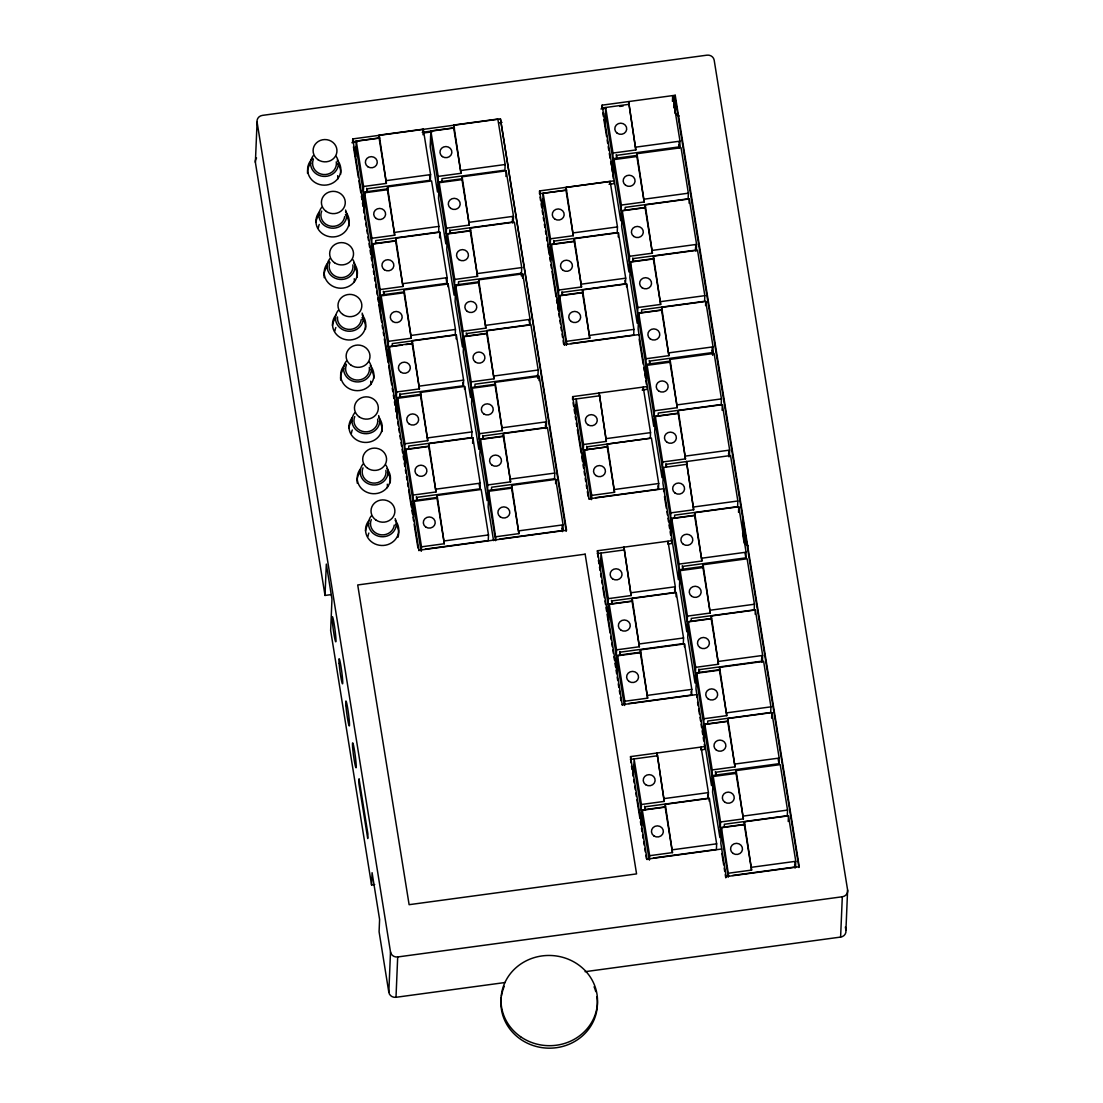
<?xml version="1.0" encoding="UTF-8"?>
<svg xmlns="http://www.w3.org/2000/svg" width="1103" height="1103" viewBox="0 0 1103 1103"><rect width="100%" height="100%" fill="white"/><g stroke="black" fill="none" stroke-linecap="round" stroke-linejoin="round"><path stroke-width="1.5" d="M331.258 594.6L325.013 595.441L255.386 162.375L257.082 122.088A6.315 5.901 2.4 0 1 262.39 115.388L706.995 55.164A6.315 5.901 2.4 0 1 714.179 60.169L847.614 890.08L845.918 930.394A6.315 5.901 2.4 0 1 840.61 937.081L585.086 971.688M325.013 595.441L326.323 564.088L331.962 599.15L330.652 630.502L371.573 885.006L374.689 884.592M418.864 550.259L566.57 530.253L500.445 118.917L352.739 138.923L352.615 141.749L379.79 138.068M355.607 156.695L356.269 141.032L379.087 137.944L379.198 135.117L423.262 129.161L430.57 174.619L430.335 180.258L367.396 188.792L367.271 191.605L366.734 188.241M362.915 202.166L363.576 186.49L356.269 141.032M363.935 208.481L364.597 192.804L387.401 189.716L387.525 186.903L431.576 180.933L438.897 226.391L438.649 232.044L375.723 240.564L375.599 243.391M371.242 253.938L371.904 238.276L364.597 192.804M372.18 259.757L372.842 244.08L395.646 240.992L395.77 238.165L439.821 232.209L447.129 277.666L446.894 283.319L383.954 291.84L383.844 294.666L383.306 291.289M379.487 305.214L380.149 289.551L372.842 244.08M380.507 311.529L381.155 295.866L403.974 292.778L404.098 289.951L448.149 283.981L455.456 329.452L455.222 335.091L392.282 343.612L392.172 346.439M363.576 186.49L386.395 183.401L379.198 135.117M387.815 356.986L388.463 341.323L381.155 295.866M388.656 362.198L389.304 346.535L412.122 343.447L412.246 340.62L456.297 334.664L463.605 380.121L463.37 385.76L400.43 394.281L400.306 397.108L399.769 393.743M371.904 238.276L394.722 235.187L387.525 186.903M371.573 885.006L372.083 872.68L379.597 919.433L379.087 931.759L388.821 992.286A6.315 5.901 2.4 0 0 396.005 997.291L505.022 982.525M395.963 407.669L396.611 391.992L389.304 346.535M396.97 413.983L397.631 398.307L420.45 395.219L420.56 392.406L464.625 386.436L471.932 431.893L471.698 437.546L408.758 446.067L408.634 448.893M380.149 289.551L402.953 286.463L395.77 238.165M404.277 459.441L404.939 443.778L397.631 398.307M405.215 465.259L405.876 449.583L428.695 446.494L428.805 443.668L472.87 437.712L480.177 483.169L479.943 488.822L417.003 497.343L416.879 500.155L416.341 496.791M388.463 341.323L411.281 338.235L404.098 289.951M423.014 134.8L423.262 129.161M388.821 992.286L390.503 951.972L257.082 122.088M412.522 510.717L413.184 495.054L405.876 449.583M413.542 517.031L414.204 501.369L437.009 498.28L437.133 495.454L481.184 489.484L488.491 534.941L488.257 540.594L425.317 549.115M396.611 391.992L419.43 388.904L412.246 340.62M430.859 130.94L430.198 146.602L437.505 192.06L438.167 176.397L430.859 130.94L453.678 127.838L453.788 125.025L497.853 119.055L505.16 164.512L504.926 170.165L441.986 178.686L441.862 181.512M396.005 997.291L397.687 956.963A6.315 5.901 2.4 0 1 390.503 951.972M421.332 551.059L421.511 546.826L414.204 501.369M404.939 443.778L427.757 440.69L420.56 392.406M439.187 182.712L438.525 198.375L445.833 243.846L446.494 228.169L439.187 182.712L461.992 179.624L462.116 176.797L506.167 170.827L513.488 216.298L513.24 221.937L450.314 230.458L450.189 233.284L449.652 229.92M439.587 237.848L439.821 232.209M413.184 495.054L436.002 491.952L428.805 443.668M447.432 233.988L446.77 249.65L454.078 295.108L454.739 279.445L447.432 233.988L470.236 230.899L470.361 228.073L514.412 222.103L521.719 267.574L521.485 273.213L458.545 281.734L458.434 284.56M448.025 286.808L448.149 283.981M421.511 546.826L444.316 543.738L437.133 495.454M455.746 285.76L455.098 301.436L462.405 346.893L463.053 331.231L455.746 285.76L478.564 282.671L478.688 279.845L522.739 273.889L530.047 319.346L529.812 324.999L528.999 319.939M438.167 176.397L460.985 173.309L453.788 125.025M456.118 338.897L456.297 334.664M463.894 336.429L463.246 352.105L470.554 397.563L471.202 381.9L463.894 336.429L486.713 333.34L486.837 330.528L530.888 324.558L538.195 370.015L537.961 375.668L475.021 384.189L474.897 387.015M446.494 228.169L469.313 225.081L462.116 176.797M464.501 389.262L464.625 386.436M472.222 388.215L471.56 403.877L478.867 449.348L479.529 433.672L472.222 388.215L495.04 385.126L495.15 382.3L539.215 376.33L546.523 421.801L546.288 427.44L483.348 435.961L483.224 438.787L482.687 435.423M454.739 279.445L477.544 276.357L470.361 228.073M472.622 443.351L472.87 437.712M480.467 439.49L479.805 455.153L487.112 500.61L487.774 484.948L480.467 439.49L503.285 436.402L503.395 433.576L547.46 427.606L554.768 473.077L554.533 478.716L491.593 487.236L491.469 490.063M463.053 331.231L485.871 328.129L478.688 279.845M500.445 118.917L566.184 531.37M499.907 539.022L562.847 530.488L563.081 524.849L555.774 479.391L511.723 485.348L511.599 488.174L488.794 491.262L488.133 506.925L493.551 540.608M471.202 381.9L494.02 378.812L486.837 330.528M505.932 176.48L506.167 170.827M495.978 539.546L488.794 491.262M479.529 433.672L502.348 430.584L495.15 382.3M487.774 484.948L510.592 481.859L503.395 433.576M522.56 278.121L522.739 273.889M496.102 536.72L518.906 533.631L511.723 485.348M609.063 184.311L614.15 183.622L614.274 180.809L539.588 190.916L539.464 193.742L566.625 190.061M542.511 209.005L543.172 193.328L565.977 190.24L566.101 187.427L610.152 181.457L617.459 226.915L617.225 232.568L554.285 241.088L554.175 243.915L553.637 240.537M539.036 380.576L539.215 376.33M549.818 254.462L550.48 238.799L543.172 193.328M550.755 260.253L551.403 244.59L574.222 241.502L574.346 238.675L618.397 232.705L625.704 278.177L625.47 283.816L562.53 292.336L562.406 295.163L561.868 291.799M558.063 305.724L558.711 290.048L551.403 244.59M558.987 311.473L559.635 295.797L582.453 292.709L582.577 289.882L626.628 283.926L633.935 329.383L633.701 335.036L570.761 343.557M555.595 483.624L555.774 479.391M566.832 344.081L559.635 295.797M550.48 238.799L573.284 235.711L566.101 187.427M642.139 390.021L647.227 389.331L647.351 386.505L572.664 396.625L572.54 399.451L599.701 395.77M575.587 414.714L576.235 399.038L583.542 444.509L582.894 460.172M558.711 290.048L581.529 286.959L574.346 238.675M583.763 465.604L584.425 449.927L607.229 446.839L607.353 444.013L651.404 438.056L658.712 483.514L658.477 489.167L595.537 497.687M566.942 341.268L589.76 338.166L582.577 289.882M726.146 876.609L799.261 866.71L675.229 95.258L602.114 105.157L601.99 107.984L628.875 104.344M605.037 123.246L605.685 107.57L613.006 153.041L612.344 168.704M591.553 499.631L591.732 495.399L584.425 449.927M610.042 184.284L610.152 181.457M597.867 556.96L597.44 550.755L672.127 540.635L672.003 543.462L668.611 543.931M613.406 175.267L614.054 159.604L636.872 156.516L636.996 153.689L681.047 147.733L688.355 193.19L688.12 198.83L625.18 207.364L625.056 210.177M600.363 568.845L601.011 553.168L608.332 598.639L607.67 614.302M606.36 441.407L599.177 393.123L606.36 441.407L583.542 444.509M618.218 236.952L618.397 232.705M614.054 159.604L621.361 205.061L620.713 220.738L602.114 105.157M622.285 210.811L621.637 226.487L628.944 271.945L629.592 256.282L622.285 210.811L645.103 207.722L645.227 204.896L689.278 198.94L696.586 244.397L696.351 250.05L633.412 258.571L633.301 261.383L632.75 258.019M608.594 620.051L609.256 604.375L632.06 601.287L632.184 598.474L676.236 592.504L683.543 637.961L683.308 643.614L620.369 652.135L620.258 654.961L619.721 651.583M591.732 495.399L614.55 492.31L607.353 444.013M626.504 286.739L626.628 283.926M630.53 262.073L629.868 277.735L637.176 323.207L637.837 307.53L630.53 262.073L653.348 258.984L653.459 256.158L697.523 250.188L704.831 295.659L704.596 301.298L641.656 309.819L641.532 312.645M635.811 149.953L628.627 101.655L635.811 149.953L613.006 153.041M615.901 665.509L616.563 649.846L609.256 604.375M616.853 671.451L617.515 655.789L640.333 652.7L640.443 649.874L684.508 643.904L691.815 689.361L691.581 695.014L628.641 703.535M649.226 360.488L649.764 363.852L649.888 361.039L712.828 352.505L713.062 346.866L705.755 301.409L661.69 307.365L661.579 310.191L638.761 313.28L638.113 328.942L653.776 426.447L654.437 410.771L647.13 365.314L669.948 362.225L670.059 359.399L714.124 353.429L721.431 398.9L721.197 404.539L658.257 413.06L658.133 415.886M621.361 205.061L644.18 201.973L636.996 153.689M624.643 705.479L624.822 701.246L617.515 655.789M631.137 595.551L623.953 547.253L631.137 595.551L608.332 598.639M643.104 389.979L643.228 387.167L650.536 432.624L650.301 438.277L587.361 446.798L587.237 449.61L586.699 446.246M645.42 374.413L646.068 358.737L638.761 313.28M630.957 762.793L630.53 756.603L705.217 746.497L705.107 749.323L701.715 749.778M646.468 380.976L647.13 365.314M629.592 256.282L652.411 253.194L645.227 204.896M633.453 774.692L634.115 759.029L641.422 804.487L640.76 820.149M616.563 649.846L639.382 646.758L632.184 598.474M655.361 416.52L654.699 432.183L662.021 477.654L662.669 461.978L655.361 416.52L678.18 413.432L678.29 410.606L722.355 404.649L729.662 450.107L729.428 455.746L728.614 450.7M637.837 307.53L660.656 304.442L653.459 256.158M641.684 825.899L642.346 810.236L665.164 807.148L665.274 804.321L709.339 798.351L716.647 843.823L716.412 849.462L653.472 857.982M672.444 101.338L672.678 95.699L679.986 141.156L679.751 146.809L616.811 155.33L616.701 158.143L616.15 154.778M624.822 701.246L647.64 698.158L640.443 649.874M673.836 107.832L674.236 98.208M674.705 107.708L675.229 95.258M679.131 115.967A9.858 9.21 2.4 0 1 675.022 113.113L675.105 98.084M646.068 358.737L668.887 355.649L661.69 307.365M663.661 491.524L663.772 488.712L589.085 498.818M649.474 859.926L649.653 855.694L642.346 810.236M667.894 544.124L668.004 541.297L675.312 586.755L675.077 592.408L612.137 600.928L612.027 603.741L611.476 600.377M670.197 528.544L670.858 512.867L663.537 467.41L662.889 483.073L678.428 579.751L679.09 564.088L671.782 518.617L694.587 515.528L694.711 512.716L738.762 506.746L746.069 552.203L745.835 557.856L682.895 566.377L682.785 569.203L682.247 565.825M671.12 534.293L671.782 518.617M654.437 410.771L677.256 407.683L670.059 359.399M674.553 517.983L674.664 515.17L737.604 506.649L737.838 500.996L730.531 455.539L666.488 464.28L666.364 467.093L665.826 463.729M689.099 203.173L689.278 198.94M664.24 801.398L657.043 753.115L664.24 801.398L641.422 804.487M676.056 596.737L676.236 592.504M680.137 570.651L679.489 586.327L686.797 631.785L687.445 616.122L680.137 570.651L702.956 567.562L703.08 564.736L747.131 558.78L754.438 604.237L754.204 609.89L691.264 618.411L691.154 621.223M662.669 461.978L685.487 458.889L678.29 410.606M649.653 855.694L672.472 852.605L665.274 804.321M684.384 646.73L684.508 643.904M688.369 621.858L687.721 637.534L695.028 682.991L695.69 667.329L688.369 621.858L711.187 618.769L711.311 615.957L755.362 609.987L762.669 655.444L762.435 661.097L699.495 669.618L699.385 672.444L698.833 669.066M693.663 509.779L686.48 461.495L693.663 509.779L670.858 512.867M705.575 305.641L705.755 301.409M707.643 723.844L707.768 721.017L770.694 712.497L770.942 706.844L763.634 661.386L719.57 667.356L719.459 670.169L696.641 673.257L695.979 688.934L711.518 785.598L712.18 769.935L704.872 724.478L727.69 721.39L727.801 718.563L771.866 712.593L779.173 758.064L778.939 763.703L715.999 772.224L715.875 775.051L715.337 771.686M679.09 564.088L701.894 561L694.711 512.716M696.751 697.386L696.875 694.559L622.189 704.679M700.984 749.971L701.108 747.145L708.416 792.602L708.181 798.255L645.241 806.776L645.117 809.602L644.579 806.238M703.287 734.391L703.948 718.729L696.641 673.257M704.21 740.141L704.872 724.478M687.445 616.122L710.263 613.02L703.08 564.736M722.12 410.288L722.355 404.649M709.215 801.178L709.339 798.351M713.241 776.498L712.579 792.175L719.887 837.632L720.549 821.969L713.241 776.498L736.046 773.41L736.17 770.597L780.221 764.627L787.542 810.085L787.294 815.737L724.368 824.258L724.244 827.085M695.69 667.329L718.494 664.24L711.311 615.957M732.599 875.465L795.525 866.944L795.773 861.305L788.466 815.834L744.401 821.804L744.291 824.63L721.472 827.719L720.81 843.381L726.229 877.064M703.948 718.729L726.767 715.64L719.57 667.356M738.527 512.385L738.762 506.746M742.664 533.838L743.201 520.988M728.656 876.003L721.472 827.719M744.663 530.116L744.125 542.952L748.234 545.806M712.18 769.935L734.998 766.847L727.801 718.563M745.986 544.634L746.248 538.209M720.549 821.969L743.367 818.881L736.17 770.597M755.183 614.219L755.362 609.987M728.78 873.176L751.598 870.088L744.401 821.804M771.631 718.246L771.866 712.593M788.218 821.487L788.466 815.834M840.61 937.081L842.306 896.767A6.315 5.901 2.4 0 0 847.614 890.08M422.228 132.319L454.491 127.948M351.898 142.714L357.027 142.025M423.552 133.008L432.086 131.864M498.611 122.847L502.017 122.392M600.956 108.99L606.071 108.301M619.721 106.453L623.14 105.985M386.505 180.589L430.57 174.619M461.095 170.482L505.16 164.512M635.935 147.126L679.986 141.156M387.691 188.847L363.342 192.143L356.035 146.685M462.281 178.741L437.932 182.036L430.625 136.579M637.107 155.385L612.758 158.68L605.45 113.223M394.833 232.361L438.897 226.391M469.423 222.268L513.488 216.298M644.304 199.16L688.355 193.19M396.005 240.619L371.67 243.915L364.362 198.457M470.595 230.527L446.26 233.822L438.953 188.351M645.476 207.419L621.127 210.714L613.819 165.257M573.408 232.885L617.459 226.915M574.58 241.143L550.232 244.439L542.924 198.981M403.078 283.636L447.129 277.666M477.668 273.53L521.719 267.574M652.535 250.367L696.586 244.397M404.249 291.895L379.915 295.19L372.593 249.733M478.84 281.803L454.505 285.098L447.184 239.627M653.707 258.626L629.358 261.921L622.051 216.464M581.653 284.133L625.704 278.177M582.825 292.405L558.476 295.701L551.169 250.229M411.405 335.409L455.456 329.452M485.996 325.316L530.047 319.346M660.766 301.615L704.831 295.659M528.116 325.22L466.872 333.52L466.762 336.332L466.211 332.968M402.374 345.06L388.228 346.976L380.921 301.505M405.78 344.591L412.577 343.667M485.472 333.809L462.819 336.87L455.511 291.413M661.952 309.888L637.603 313.183L630.296 267.712M589.884 335.353L633.935 329.383M564.309 344.688L638.995 334.581M419.554 386.091L463.605 380.121M494.144 375.985L538.195 370.015M669.011 352.836L713.062 346.866M420.726 394.35L396.377 397.645L389.069 352.174M495.316 384.244L470.967 387.539L463.66 342.082M670.183 361.095L645.834 364.39L638.527 318.932M427.867 437.863L471.932 431.893M502.458 427.757L546.523 421.801M677.366 404.856L721.431 398.9M429.053 446.122L404.704 449.417L397.397 403.96M503.644 436.03L479.295 439.325L471.987 393.854M678.552 413.129L654.203 416.424L646.896 370.953M606.485 438.594L650.536 432.624M607.656 446.853L583.308 450.148L576 404.691M436.112 489.139L480.177 483.169M510.703 479.033L554.768 473.077M685.597 456.077L729.662 450.107M437.298 497.398L412.949 500.693L405.642 455.236M511.889 487.292L487.54 490.601L480.232 445.129M686.783 464.335L662.434 467.631L655.127 422.173M614.661 489.484L658.712 483.514M693.787 506.966L737.838 500.996M444.44 540.911L488.491 534.941M519.03 530.819L563.081 524.849M694.959 515.225L670.61 518.52L663.303 473.063M597.316 553.582L624.477 549.901M702.018 558.173L746.069 552.203M703.19 566.432L678.855 569.727L671.534 524.27M631.261 592.725L675.312 586.755M632.433 600.983L608.084 604.279L600.777 558.821M710.387 610.207L754.438 604.237M711.559 618.466L687.21 621.761L679.903 576.304M639.492 643.931L683.543 637.961M640.664 652.19L616.329 655.485L609.008 610.028M718.618 661.414L762.669 655.444M719.79 669.673L695.441 672.968L688.134 627.51M647.751 695.331L691.815 689.361M726.877 712.814L770.942 706.844M728.063 721.072L703.714 724.368L696.407 678.91M630.42 759.429L657.581 755.748M735.108 764.021L779.173 758.064M736.294 772.279L711.945 775.588L704.638 730.117M664.351 798.572L708.416 792.602M665.536 806.831L641.188 810.126L633.88 764.669M743.477 816.055L787.542 810.085M744.649 824.313L720.314 827.608L713.007 782.151M672.582 849.779L716.647 843.823M647.02 859.127L721.707 849.007M751.708 867.261L795.773 861.305M397.687 956.963L842.306 896.767M675.422 100.056L798.917 867.51M845.381 926.989L845.918 930.394M742.912 535.355L743.643 539.918M678.938 141.749L679.751 146.809M695.538 244.99L696.351 250.05M712.014 347.459L712.828 352.505M745.021 552.796L745.835 557.856M761.621 656.037L762.435 661.097M778.125 758.657L778.939 763.703M794.725 861.898L795.525 866.944M678.828 144.576L679.365 147.94M695.428 247.817L695.965 251.181M711.89 350.285L712.703 355.331M728.49 453.526L729.028 456.89M761.511 658.863L762.049 662.227M794.601 864.711L795.139 868.089M636.872 156.516L644.18 201.973M645.103 207.722L652.411 253.194M653.348 258.984L660.656 304.442M661.579 310.191L668.887 355.649M669.948 362.225L677.256 407.683M678.18 413.432L685.487 458.889M694.587 515.528L701.894 561M702.956 567.562L710.263 613.02M711.187 618.769L718.494 664.24M719.459 670.169L726.767 715.64M727.69 721.39L734.998 766.847M736.046 773.41L743.367 818.881M744.291 824.63L751.598 870.088M721.238 833.358L728.27 877.133M602.803 113.016L603.341 116.38M603.892 119.744L606.595 136.551M607.133 139.916L607.67 143.28M608.208 146.644L608.746 150.008M609.297 153.372L610.097 158.405M610.648 161.769L611.186 165.133M611.724 168.497L612.262 171.861M612.799 175.225L613.351 178.589M639.147 339.076L643.187 364.211M643.725 367.561L644.262 370.911M644.8 374.262L645.338 377.612M645.875 380.962L646.413 384.313M664.461 496.557L666.35 508.29M666.888 511.64L667.425 514.991M667.963 518.341L668.501 521.691M669.038 525.042L669.59 528.392M670.128 531.743L670.665 535.093M671.203 538.443L672.003 543.462M697.565 702.404L698.102 705.755M698.64 709.105L699.454 714.137M699.991 717.488L700.529 720.838M701.067 724.188L701.605 727.539M702.142 730.889L702.68 734.24M703.218 737.59L703.755 740.94M704.293 744.291L705.107 749.323M721.845 853.46L723.678 864.821M724.188 868.061L724.712 871.315M725.236 874.555L725.76 877.809M624.932 280.452L625.47 283.816M657.939 485.789L658.477 489.167M674.54 589.03L675.077 592.408M691.029 691.65L691.581 695.014M707.63 794.891L708.181 798.255M565.977 190.24L573.284 235.711M574.222 241.502L581.529 286.959M582.453 292.709L589.76 338.166M607.229 446.839L614.55 492.31M632.06 601.287L639.382 646.758M640.333 652.7L647.64 698.158M665.164 807.148L672.472 852.605M559.4 301.45L566.446 345.225M584.176 455.58L591.222 499.356M617.28 661.428L624.312 705.203M642.111 815.875L649.143 859.664M539.588 190.916L564.391 345.142M572.664 396.625L589.181 499.273M597.44 550.755L622.271 705.12M630.53 756.603L647.103 859.582M540.015 197.12L540.553 200.498M541.104 203.876L541.642 207.254M542.18 210.632L542.731 214.023M543.269 217.401L543.82 220.779M544.358 224.157L544.896 227.535M545.447 230.913L545.985 234.291M546.536 237.669L547.074 241.061M547.612 244.439L549.253 254.572M549.79 257.95L550.342 261.328M550.88 264.706L551.417 268.098M551.969 271.476L556.036 296.817M556.588 300.195L557.125 303.573M557.677 306.951L558.215 310.343M558.752 313.721L559.304 317.099M559.841 320.477L560.393 323.855M560.931 327.233L561.468 330.61M562.02 333.988L562.558 337.366M563.109 340.758L563.647 344.136M573.077 402.802L573.615 406.152M574.153 409.503L574.691 412.853M575.228 416.203L575.766 419.554M576.317 422.904L576.855 426.254M577.393 429.605L581.157 453.057M581.695 456.408L582.508 461.44M583.046 464.79L583.584 468.141M584.121 471.491L584.659 474.841M585.197 478.192L585.734 481.542M586.272 484.893L586.81 488.243M587.361 491.593L588.161 496.612M598.405 560.338L598.957 563.73M599.494 567.107L600.046 570.485M600.583 573.877L601.121 577.255M601.673 580.647L602.21 584.025M602.762 587.403L604.389 597.55M604.94 600.942L605.478 604.32M606.016 607.698L606.567 611.09M607.105 614.468L610.097 633.081M610.648 636.459L611.186 639.837M611.738 643.228L612.275 646.606M612.827 649.984L613.365 653.376M613.902 656.754L614.454 660.132M614.991 663.523L615.543 666.901M616.081 670.279L616.632 673.671M617.17 677.049L617.721 680.427M618.259 683.819L618.797 687.197M619.348 690.588L619.886 693.966M620.438 697.344L620.975 700.736M631.495 766.158L632.033 769.508M632.584 772.872L633.122 776.236M633.66 779.6L634.197 782.965M634.735 786.315L635.273 789.679M635.824 793.043L636.362 796.407M636.9 799.758L639.878 818.247M640.416 821.611L640.953 824.975M641.491 828.339L642.029 831.69M642.58 835.054L643.118 838.418M643.656 841.782L644.193 845.146M644.731 848.497L645.283 851.861M645.82 855.225L646.358 858.589M512.426 216.891L513.24 221.937M545.475 422.394L546.288 427.44M562.034 525.442L562.847 530.488M512.316 219.718L512.854 223.082M520.823 272.675L521.374 276.04M537.299 375.117L537.837 378.494M545.351 425.22L545.888 428.584M561.923 528.268L562.461 531.632M453.678 127.838L460.985 173.309M461.992 179.624L469.313 225.081M470.236 230.899L477.544 276.357M478.564 282.671L485.871 328.129M486.713 333.34L494.02 378.812M495.04 385.126L502.348 430.584M503.285 436.402L510.592 481.859M511.599 488.174L518.906 533.631M488.546 496.915L495.592 540.691M429.522 175.212L430.335 180.258M446.081 278.259L446.894 283.319M462.833 382.396L463.37 385.76M479.129 483.762L479.943 488.822M379.087 137.944L386.395 183.401M387.401 189.716L394.722 235.187M395.646 240.992L402.953 286.463M403.974 292.778L411.281 338.235M412.122 343.447L419.43 388.904M420.45 395.219L427.757 440.69M428.695 446.494L436.002 491.952M437.009 498.28L444.316 543.738M413.956 507.008L421.001 550.783M352.739 138.923L418.961 550.7M353.443 146.851L358.365 177.445M358.902 180.837L360.819 192.735M361.37 196.141L361.908 199.533M362.46 202.938L362.997 206.33M363.549 209.735L364.1 213.127M364.638 216.533L365.19 219.938M365.741 223.33L366.279 226.735M366.83 230.127L367.382 233.533M367.919 236.924L368.471 240.33M369.022 243.722L369.56 247.127M370.112 250.533L370.649 253.924M371.201 257.33L371.752 260.722M372.29 264.127L372.842 267.519M373.393 270.924L373.931 274.33M374.482 277.722L375.034 281.127M375.571 284.519L376.123 287.924M376.661 291.316L377.212 294.722M377.764 298.113L378.301 301.519M378.853 304.924L381.583 321.911M382.134 325.316L382.686 328.708M383.224 332.113L383.775 335.519M384.313 338.911L388.146 362.708M388.697 366.113L391.703 384.809M392.241 388.201L392.792 391.606M393.33 394.998L393.881 398.404M394.433 401.795L394.971 405.201M395.522 408.606L396.074 411.998M396.611 415.404L397.163 418.795M397.714 422.201L398.252 425.593M398.803 428.998L399.355 432.39M399.893 435.795L400.444 439.201M400.982 442.593L401.533 445.998M402.085 449.39L402.623 452.795M403.174 456.187L403.726 459.593M404.263 462.984L404.815 466.39M405.366 469.795L405.904 473.187M406.455 476.593L406.993 479.984M407.545 483.39L408.096 486.781M408.634 490.187L411.378 507.187M411.915 510.579L412.467 513.984M413.018 517.376L413.556 520.781M414.108 524.187L417.927 547.97M385.705 464.832A13.925 13.015 2.4 0 1 383.086 481.956A13.925 13.015 2.4 0 1 364.583 481.418A13.925 13.015 2.4 0 1 362.901 464.17M387.277 484.217A13.925 13.015 2.4 0 1 387.346 487.623M385.898 470.374A11.94 11.154 2.4 0 1 372.759 483.045A11.94 11.154 2.4 0 1 362.997 467.824M395.191 518.617A13.925 13.015 2.4 0 1 380.866 536.678A13.925 13.015 2.4 0 1 371.228 515.956M368.002 536.32A13.925 13.015 2.4 0 1 368.871 533.039M394.281 525.056A11.94 11.154 2.4 0 1 379.542 534.555A11.94 11.154 2.4 0 1 371.311 519.61M378.619 415.555A13.925 13.015 2.4 0 1 364.293 433.617A13.925 13.015 2.4 0 1 354.656 412.908M351.43 433.272A13.925 13.015 2.4 0 1 352.298 429.977M377.653 419.099A11.94 11.154 2.4 0 1 364.514 431.769A11.94 11.154 2.4 0 1 354.752 416.562M336.098 156.281A13.925 13.015 2.4 0 1 333.478 173.405A13.925 13.015 2.4 0 1 314.975 172.868A13.925 13.015 2.4 0 1 313.293 155.62M337.67 175.667A13.925 13.015 2.4 0 1 337.739 179.058M336.291 161.824A11.94 11.154 2.4 0 1 323.151 174.495A11.94 11.154 2.4 0 1 313.39 159.273M352.657 259.329A13.925 13.015 2.4 0 1 350.051 276.453A13.925 13.015 2.4 0 1 331.548 275.915A13.925 13.015 2.4 0 1 329.866 258.667M354.242 278.714A13.925 13.015 2.4 0 1 354.297 282.12M352.863 264.872A11.94 11.154 2.4 0 1 339.724 277.542A11.94 11.154 2.4 0 1 329.949 262.335M362.142 313.114A13.925 13.015 2.4 0 1 347.817 331.176A13.925 13.015 2.4 0 1 338.18 310.453M334.954 330.831A13.925 13.015 2.4 0 1 335.836 327.536M361.246 319.553A11.94 11.154 2.4 0 1 348.038 329.328A11.94 11.154 2.4 0 1 337.532 316.933M369.133 361.784A13.925 13.015 2.4 0 1 366.527 378.908A13.925 13.015 2.4 0 1 348.01 378.37A13.925 13.015 2.4 0 1 346.328 361.122M370.705 381.169A13.925 13.015 2.4 0 1 370.773 384.561M369.326 367.313A11.94 11.154 2.4 0 1 356.186 379.997A11.94 11.154 2.4 0 1 346.425 364.776M345.584 210.053A13.925 13.015 2.4 0 1 331.258 228.114A13.925 13.015 2.4 0 1 321.621 207.405M318.395 227.769A13.925 13.015 2.4 0 1 319.263 224.474M344.674 216.505A11.94 11.154 2.4 0 1 329.935 226.005A11.94 11.154 2.4 0 1 321.704 211.059M307.516 173.323A16.628 15.539 2.4 0 1 310.743 163.147M337.959 163.933A16.628 15.539 2.4 0 1 340.634 174.288M315.913 222.392A16.628 15.539 2.4 0 1 319.057 214.92M345.432 214.602A16.628 15.539 2.4 0 1 348.962 226.06M324.241 277.722A16.628 15.539 2.4 0 1 327.301 266.195M354.532 266.981A16.628 15.539 2.4 0 1 357.207 277.336M332.486 325.44A16.628 15.539 2.4 0 1 335.629 317.967M362.005 317.65A16.628 15.539 2.4 0 1 365.52 329.108M340.717 380.177A16.628 15.539 2.4 0 1 343.778 368.65M371.008 369.422A16.628 15.539 2.4 0 1 373.779 378.439M348.962 427.895A16.628 15.539 2.4 0 1 352.105 420.422M379.335 421.208A16.628 15.539 2.4 0 1 381.996 431.563M357.275 483.224A16.628 15.539 2.4 0 1 360.35 471.698M387.567 472.484A16.628 15.539 2.4 0 1 390.241 482.838M395.894 524.256A16.628 15.539 2.4 0 1 397.99 537.271M365.52 530.943A16.628 15.539 2.4 0 1 368.664 523.47M337.228 160.004A16.628 15.539 2.4 0 1 334.967 181.554A16.628 15.539 2.4 0 1 311.859 179.941A16.628 15.539 2.4 0 1 312.783 158.294M345.556 211.79A16.628 15.539 2.4 0 1 344.012 232.733A16.628 15.539 2.4 0 1 321.552 232.995A16.628 15.539 2.4 0 1 319.181 212.093M353.801 263.052A16.628 15.539 2.4 0 1 351.54 284.602A16.628 15.539 2.4 0 1 328.418 282.988A16.628 15.539 2.4 0 1 329.342 261.342M362.129 314.838A16.628 15.539 2.4 0 1 360.584 335.781A16.628 15.539 2.4 0 1 338.125 336.043A16.628 15.539 2.4 0 1 335.753 315.155M370.277 365.507A16.628 15.539 2.4 0 1 368.002 387.056A16.628 15.539 2.4 0 1 344.894 385.443A16.628 15.539 2.4 0 1 345.818 363.797M378.591 417.279A16.628 15.539 2.4 0 1 377.047 438.236A16.628 15.539 2.4 0 1 354.587 438.498A16.628 15.539 2.4 0 1 352.215 417.596M386.836 468.554A16.628 15.539 2.4 0 1 385.292 489.511A16.628 15.539 2.4 0 1 362.832 489.773A16.628 15.539 2.4 0 1 360.46 468.872M395.164 520.34A16.628 15.539 2.4 0 1 393.619 541.283A16.628 15.539 2.4 0 1 371.159 541.545A16.628 15.539 2.4 0 1 368.788 520.657M255.386 162.375A6.315 5.901 2.4 0 1 256.558 157.991M596.875 996.588A48.256 45.113 2.4 0 1 550.052 1048.167A48.256 45.113 2.4 0 1 501.217 997.732M501.451 996.064A48.256 45.113 2.4 0 1 504.25 986.316M594.076 986.799A48.256 45.113 2.4 0 1 595.772 991.638M359.082 779.063L358.889 783.544L367.726 838.542L367.919 834.061L359.082 779.063M585.155 554.175L357.717 584.962L409.116 904.681L636.569 873.893L585.155 554.175M642.043 287.731A5.97 5.584 2.4 0 0 651.515 283.912A5.97 5.584 2.4 0 0 643.201 278.135A5.97 5.584 2.4 0 0 642.043 287.731M587.761 424.696A5.97 5.584 2.4 0 0 597.233 420.891A5.97 5.584 2.4 0 0 588.919 415.1A5.97 5.584 2.4 0 0 587.761 424.696M620.768 630.034A5.97 5.584 2.4 0 0 630.24 626.228A5.97 5.584 2.4 0 0 621.927 620.438A5.97 5.584 2.4 0 0 620.768 630.034M658.643 390.972A5.97 5.584 2.4 0 0 668.115 387.153A5.97 5.584 2.4 0 0 659.801 381.376A5.97 5.584 2.4 0 0 658.643 390.972M625.58 185.263A5.97 5.584 2.4 0 0 635.052 181.443A5.97 5.584 2.4 0 0 626.738 175.667A5.97 5.584 2.4 0 0 625.58 185.263M650.274 338.938A5.97 5.584 2.4 0 0 659.759 335.119A5.97 5.584 2.4 0 0 651.446 329.342A5.97 5.584 2.4 0 0 650.274 338.938M562.93 270.249A5.97 5.584 2.4 0 0 572.402 266.43A5.97 5.584 2.4 0 0 564.088 260.653A5.97 5.584 2.4 0 0 562.93 270.249M699.895 647.516A5.97 5.584 2.4 0 0 709.367 643.711A5.97 5.584 2.4 0 0 701.053 637.92A5.97 5.584 2.4 0 0 699.895 647.516M666.874 442.179A5.97 5.584 2.4 0 0 676.346 438.36A5.97 5.584 2.4 0 0 668.032 432.583A5.97 5.584 2.4 0 0 666.874 442.179M554.685 218.987A5.97 5.584 2.4 0 0 564.157 215.182A5.97 5.584 2.4 0 0 555.843 209.391A5.97 5.584 2.4 0 0 554.685 218.987M617.211 133.229A5.97 5.584 2.4 0 0 626.683 129.423A5.97 5.584 2.4 0 0 618.369 123.633A5.97 5.584 2.4 0 0 617.211 133.229M633.811 236.469A5.97 5.584 2.4 0 0 643.283 232.664A5.97 5.584 2.4 0 0 634.97 226.873A5.97 5.584 2.4 0 0 633.811 236.469M571.161 321.456A5.97 5.584 2.4 0 0 580.633 317.636A5.97 5.584 2.4 0 0 572.319 311.859A5.97 5.584 2.4 0 0 571.161 321.456M417.389 475.241A5.97 5.584 2.4 0 0 426.861 471.436A5.97 5.584 2.4 0 0 418.547 465.645A5.97 5.584 2.4 0 0 417.389 475.241M367.547 468.21A11.94 11.154 2.4 0 0 386.491 460.585A11.94 11.154 2.4 0 0 369.863 449.018A11.94 11.154 2.4 0 0 367.547 468.21M683.295 544.275A5.97 5.584 2.4 0 0 692.767 540.47A5.97 5.584 2.4 0 0 684.453 534.679A5.97 5.584 2.4 0 0 683.295 544.275M675.064 493.069A5.97 5.584 2.4 0 0 684.536 489.249A5.97 5.584 2.4 0 0 676.222 483.472A5.97 5.584 2.4 0 0 675.064 493.069M691.664 596.309A5.97 5.584 2.4 0 0 701.136 592.49A5.97 5.584 2.4 0 0 692.822 586.713A5.97 5.584 2.4 0 0 691.664 596.309M612.537 578.827A5.97 5.584 2.4 0 0 622.009 575.021A5.97 5.584 2.4 0 0 613.695 569.231A5.97 5.584 2.4 0 0 612.537 578.827M732.985 853.377A5.97 5.584 2.4 0 0 742.457 849.558A5.97 5.584 2.4 0 0 734.143 843.781A5.97 5.584 2.4 0 0 732.985 853.377M375.861 519.982A11.94 11.154 2.4 0 0 394.819 512.357A11.94 11.154 2.4 0 0 378.191 500.79A11.94 11.154 2.4 0 0 375.861 519.982M653.858 835.895A5.97 5.584 2.4 0 0 663.33 832.076A5.97 5.584 2.4 0 0 655.03 826.299A5.97 5.584 2.4 0 0 653.858 835.895M595.937 475.586A5.97 5.584 2.4 0 0 605.409 471.781A5.97 5.584 2.4 0 0 597.095 465.99A5.97 5.584 2.4 0 0 595.937 475.586M425.717 527.013A5.97 5.584 2.4 0 0 435.189 523.208A5.97 5.584 2.4 0 0 426.875 517.417A5.97 5.584 2.4 0 0 425.717 527.013M500.307 516.921A5.97 5.584 2.4 0 0 509.779 513.102A5.97 5.584 2.4 0 0 501.465 507.325A5.97 5.584 2.4 0 0 500.307 516.921M467.272 311.418A5.97 5.584 2.4 0 0 476.744 307.599A5.97 5.584 2.4 0 0 468.43 301.822A5.97 5.584 2.4 0 0 467.272 311.418M475.421 362.087A5.97 5.584 2.4 0 0 484.893 358.282A5.97 5.584 2.4 0 0 476.579 352.491A5.97 5.584 2.4 0 0 475.421 362.087M458.945 259.646A5.97 5.584 2.4 0 0 468.417 255.827A5.97 5.584 2.4 0 0 460.103 250.05A5.97 5.584 2.4 0 0 458.945 259.646M359.302 416.934A11.94 11.154 2.4 0 0 378.246 409.31A11.94 11.154 2.4 0 0 361.619 397.742A11.94 11.154 2.4 0 0 359.302 416.934M317.94 159.645A11.94 11.154 2.4 0 0 336.884 152.021A11.94 11.154 2.4 0 0 320.256 140.453A11.94 11.154 2.4 0 0 317.94 159.645M334.499 262.707A11.94 11.154 2.4 0 0 353.456 255.083A11.94 11.154 2.4 0 0 336.829 243.515A11.94 11.154 2.4 0 0 334.499 262.707M342.826 314.479A11.94 11.154 2.4 0 0 361.77 306.855A11.94 11.154 2.4 0 0 345.142 295.287A11.94 11.154 2.4 0 0 342.826 314.479M392.682 321.511A5.97 5.584 2.4 0 0 402.154 317.705A5.97 5.584 2.4 0 0 393.84 311.915A5.97 5.584 2.4 0 0 392.682 321.511M409.144 423.966A5.97 5.584 2.4 0 0 418.616 420.16A5.97 5.584 2.4 0 0 410.302 414.37A5.97 5.584 2.4 0 0 409.144 423.966M400.83 372.194A5.97 5.584 2.4 0 0 410.302 368.374A5.97 5.584 2.4 0 0 401.988 362.597A5.97 5.584 2.4 0 0 400.83 372.194M483.734 413.873A5.97 5.584 2.4 0 0 493.206 410.054A5.97 5.584 2.4 0 0 484.893 404.277A5.97 5.584 2.4 0 0 483.734 413.873M350.975 365.148A11.94 11.154 2.4 0 0 369.919 357.524A11.94 11.154 2.4 0 0 353.291 345.956A11.94 11.154 2.4 0 0 350.975 365.148M716.385 750.137A5.97 5.584 2.4 0 0 725.857 746.317A5.97 5.584 2.4 0 0 717.543 740.54A5.97 5.584 2.4 0 0 716.385 750.137M708.154 698.916A5.97 5.584 2.4 0 0 717.626 695.111A5.97 5.584 2.4 0 0 709.312 689.32A5.97 5.584 2.4 0 0 708.154 698.916M629.027 681.433A5.97 5.584 2.4 0 0 638.499 677.628A5.97 5.584 2.4 0 0 630.185 671.837A5.97 5.584 2.4 0 0 629.027 681.433M724.754 802.157A5.97 5.584 2.4 0 0 734.226 798.351A5.97 5.584 2.4 0 0 725.912 792.561A5.97 5.584 2.4 0 0 724.754 802.157M645.627 784.674A5.97 5.584 2.4 0 0 655.099 780.869A5.97 5.584 2.4 0 0 646.785 775.078A5.97 5.584 2.4 0 0 645.627 784.674M491.979 465.135A5.97 5.584 2.4 0 0 501.451 461.33A5.97 5.584 2.4 0 0 493.138 455.539A5.97 5.584 2.4 0 0 491.979 465.135M450.7 208.37A5.97 5.584 2.4 0 0 460.172 204.551A5.97 5.584 2.4 0 0 451.858 198.774A5.97 5.584 2.4 0 0 450.7 208.37M376.109 218.463A5.97 5.584 2.4 0 0 385.581 214.658A5.97 5.584 2.4 0 0 377.267 208.867A5.97 5.584 2.4 0 0 376.109 218.463M367.782 166.691A5.97 5.584 2.4 0 0 377.254 162.872A5.97 5.584 2.4 0 0 368.94 157.095A5.97 5.584 2.4 0 0 367.782 166.691M442.372 156.585A5.97 5.584 2.4 0 0 451.844 152.779A5.97 5.584 2.4 0 0 443.53 146.989A5.97 5.584 2.4 0 0 442.372 156.585M326.254 211.431A11.94 11.154 2.4 0 0 345.211 203.807A11.94 11.154 2.4 0 0 328.584 192.239A11.94 11.154 2.4 0 0 326.254 211.431M384.354 269.739A5.97 5.584 2.4 0 0 393.826 265.933A5.97 5.584 2.4 0 0 385.512 260.143A5.97 5.584 2.4 0 0 384.354 269.739M332.361 621.403A12.629 0.841 82.3 0 0 335.615 641.643A12.629 0.841 82.3 0 0 334.278 624.794A12.629 0.841 82.3 0 0 332.361 621.403M339.117 663.413A12.629 0.841 82.3 0 0 342.371 683.667A12.629 0.841 82.3 0 0 341.034 666.819A12.629 0.841 82.3 0 0 339.117 663.413M345.901 705.548A12.629 0.841 82.3 0 0 349.155 725.802A12.629 0.841 82.3 0 0 347.803 708.953A12.629 0.841 82.3 0 0 345.901 705.548M352.629 747.393A12.629 0.841 82.3 0 0 355.883 767.633A12.629 0.841 82.3 0 0 354.532 750.798A12.629 0.841 82.3 0 0 352.629 747.393M520.602 1036.723A48.256 45.113 2.4 0 0 597.206 1005.895A48.256 45.113 2.4 0 0 529.978 959.114A48.256 45.113 2.4 0 0 520.602 1036.723"/></g></svg>
